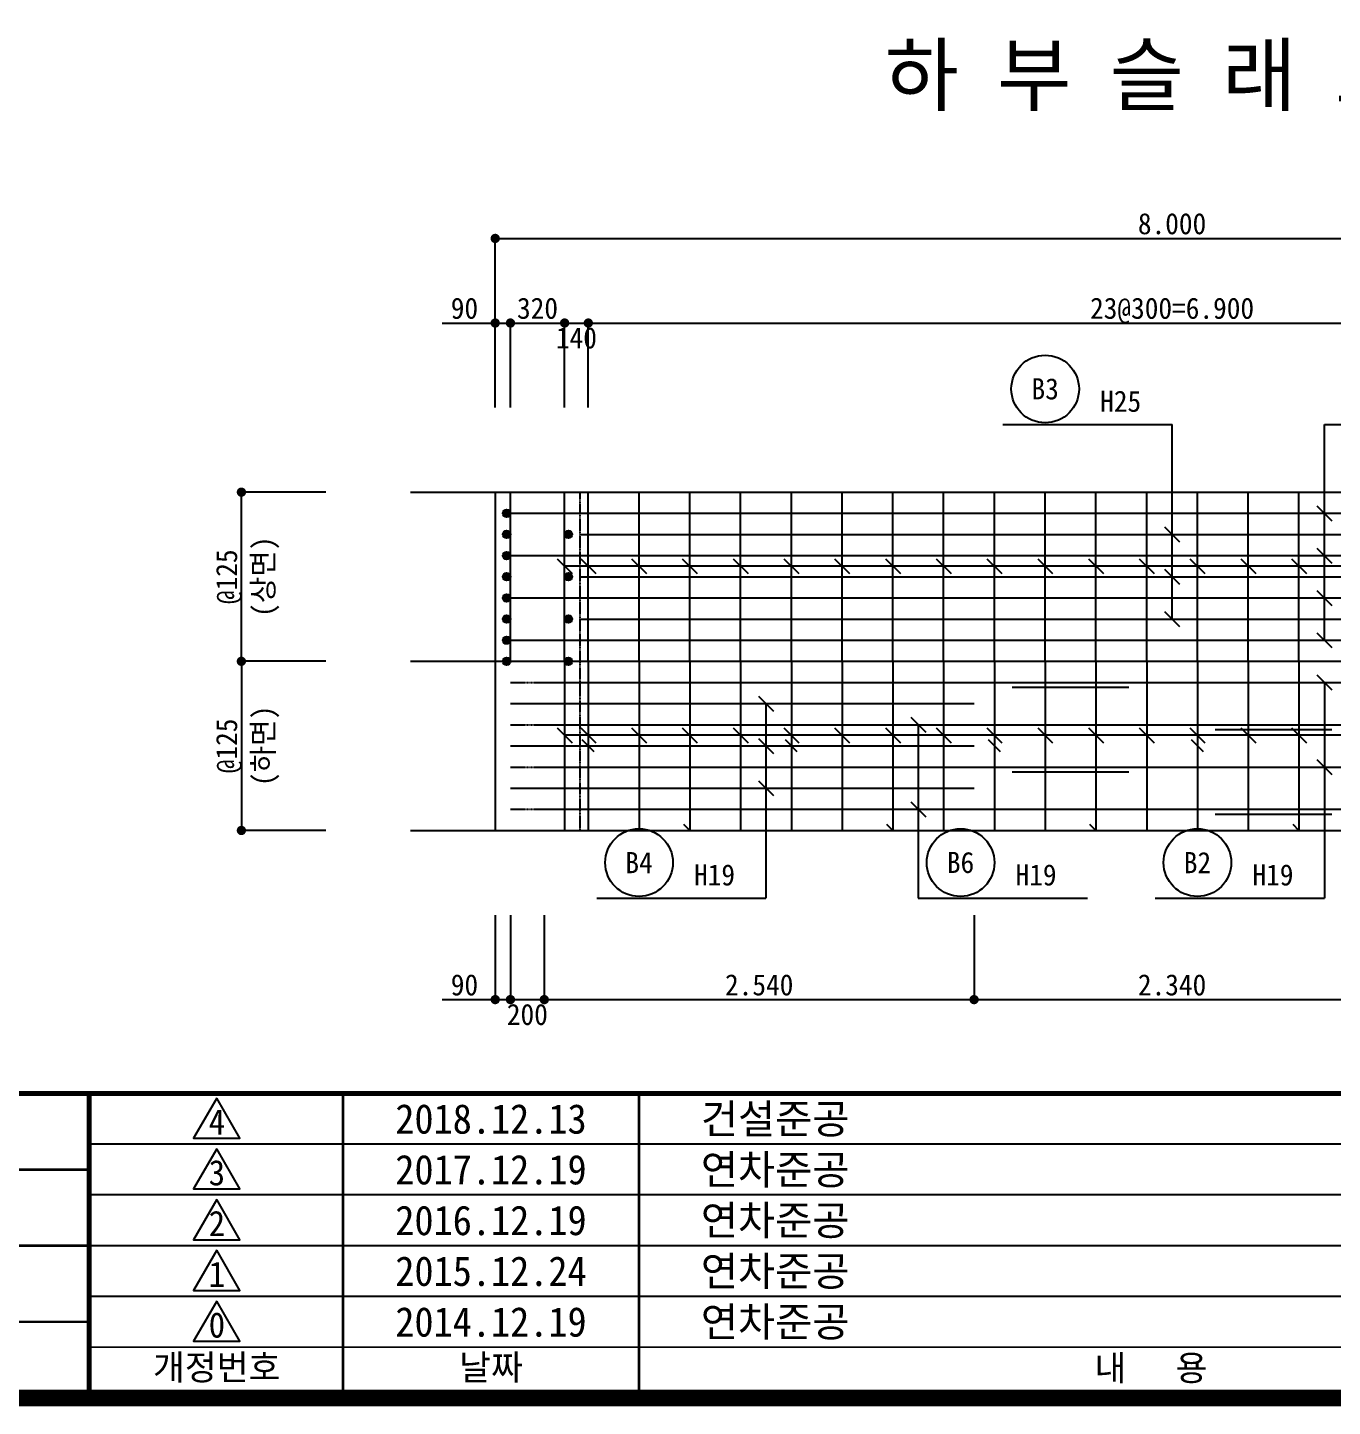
# Model space of a CAD drawing. Header units: millimetres. Extents: x 1330959 to 1373009, y -27555 to 2145.
# Drawn here: x 1345346 to 1353057, y -26605 to -18453 of the extents above; entities that cross this region are included whole.
import ezdxf
from ezdxf.enums import TextEntityAlignment as Align

# ---------------------------------------------------------------- set-up
doc = ezdxf.new("R2010")
doc.units = ezdxf.units.MM
for name, pattern in [('A-CENTR01', [2, 1.25, -0.25, 0.25, -0.25]), ('A-DASHD01', [0.75, 0.5, -0.25]), ('A-HIDDN01', [0.375, 0.25, -0.125])]:
    doc.linetypes.add(name, pattern=pattern)
for name, color, linetype in [('CS-CNTL', 1, 'A-CENTR01'), ('CS-CONC-MAJR', 4, 'Continuous'), ('CS-DIML', 1, 'Continuous'), ('CS-DIMT', 3, 'Continuous'), ('CS-MISC', 3, 'Continuous'), ('CS-RBAR-EREC', 6, 'Continuous'), ('CS-RBAR-MAJR', 6, 'Continuous'), ('CS-SYMB-LIN3', 1, 'Continuous'), ('CS-TEXT', 3, 'Continuous'), ('CX-BORD', 3, 'Continuous'), ('CX-BORD-LIN1', 4, 'Continuous'), ('CX-BORD-LIN2', 3, 'Continuous'), ('CX-BORD-TEX2', 7, 'Continuous'), ('CX-BORD-TEX3', 6, 'Continuous'), ('CZ-TEX1', 6, 'Continuous')]:
    doc.layers.add(name, color=color, linetype=linetype)
doc.styles.add('A_STANDARD', font='DotumChe.ttf')
doc.styles.add('HY울L', font='DotumChe.ttf')
doc.styles.add('TB_TEXT', font='DotumChe.ttf')
doc.styles.add('TB_WMTXT', font='DotumChe.ttf')

# ---------------------------------------------------------------- blocks, each defined once
blk = doc.blocks.new('CXBLKA1-KHCA')
at = {"layer": 'CX-BORD-LIN1', "const_width": 0.4}
blk.add_lwpolyline([(808.146, 1279.539), (648.946, 1279.539), (648.946, 1390.339), (808.146, 1390.339)], close=True, dxfattribs=at)
at = {"layer": 'CX-BORD-LIN1'}
for points, const_width in [([(808.146, 1286.739), (648.946, 1286.739)], 0.12), ([(702.946, 1279.539), (702.946, 1286.739)], 0.12), ([(708.946, 1279.539), (708.946, 1286.739)], 0.06), ([(715.946, 1279.539), (715.946, 1286.739)], 0.06), ([(760.546, 1280.739), (702.946, 1280.739)], 0.04)]:
    blk.add_lwpolyline(points, dxfattribs=dict(at, const_width=const_width))
for points in [[(705.963, 1286.632), (705.414, 1285.682), (706.512, 1285.682)], [(705.963, 1285.432), (705.414, 1284.482), (706.512, 1284.482)], [(705.963, 1284.232), (705.414, 1283.282), (706.512, 1283.282)], [(705.963, 1283.032), (705.414, 1282.082), (706.512, 1282.082)], [(705.963, 1281.832), (705.414, 1280.882), (706.512, 1280.882)]]:
    blk.add_lwpolyline(points, close=True, dxfattribs=at)
at = {"layer": 'CX-BORD-LIN2'}
blk.add_line((760.546, 1285.539), (702.946, 1285.539), dxfattribs=at)
at = {"layer": 'CX-BORD-LIN2', "const_width": 0.06}
for points in [[(702.946, 1284.939), (674.946, 1284.939)], [(702.946, 1283.139), (674.946, 1283.139)], [(702.946, 1281.339), (674.946, 1281.339)]]:
    blk.add_lwpolyline(points, dxfattribs=at)
at = {"layer": 'CX-BORD-LIN2'}
for points in [[(760.546, 1284.339), (702.946, 1284.339)], [(760.546, 1283.139), (702.946, 1283.139)], [(760.546, 1281.939), (702.946, 1281.939)]]:
    blk.add_lwpolyline(points, dxfattribs=at)
at = {"layer": 'CX-BORD-LIN1', "style": 'TB_TEXT'}
for tag, height, p in [('TR_RNUM5', 0.6, (705.967, 1286.067)), ('TR_RDAT5', 0.7, (712.446, 1286.139)), ('TR_DGN5', 0.7, (739.17, 1286.139)), ('TR_CHK5', 0.7, (747.17, 1286.139)), ('TR_APP5', 0.7, (755.17, 1286.139)), ('TR_RNUM4', 0.6, (705.967, 1284.867)), ('TR_RDAT4', 0.7, (712.446, 1284.939)), ('TR_DGN4', 0.7, (739.17, 1284.939)), ('TR_CHK4', 0.7, (747.17, 1284.939)), ('TR_APP4', 0.7, (755.17, 1284.939)), ('TR_RDAT3', 0.7, (712.446, 1283.739)), ('TR_DGN3', 0.7, (739.17, 1283.739)), ('TR_CHK3', 0.7, (747.17, 1283.739)), ('TR_APP3', 0.7, (755.17, 1283.739)), ('TR_RNUM3', 0.6, (705.967, 1283.667)), ('TR_RNUM2', 0.6, (705.967, 1282.467)), ('TR_RDAT2', 0.7, (712.446, 1282.539)), ('TR_DGN2', 0.7, (739.17, 1282.539)), ('TR_CHK2', 0.7, (747.17, 1282.539)), ('TR_APP2', 0.7, (755.17, 1282.539)), ('TR_RNUM1', 0.6, (705.967, 1281.267)), ('TR_RDAT1', 0.7, (712.446, 1281.339)), ('TR_DGN1', 0.7, (739.17, 1281.339)), ('TR_CHK1', 0.7, (747.17, 1281.339)), ('TR_APP1', 0.7, (755.17, 1281.339))]:
    blk.add_attdef(tag, text='', height=height, dxfattribs=at).set_placement(p, align=Align.MIDDLE_CENTER)
for tag, p in [('TR_RCON5', (717.407, 1286.139)), ('TR_RCON4', (717.407, 1284.939)), ('TR_RCON3', (717.407, 1283.739)), ('TR_RCON2', (717.407, 1282.539)), ('TR_RCON1', (717.407, 1281.339))]:
    blk.add_attdef(tag, text='', height=0.7, dxfattribs=at).set_placement(p, align=Align.MIDDLE_LEFT)
at = {"layer": 'CX-BORD-LIN2', "style": 'TB_TEXT'}
blk.add_attdef('TD_VERSION', text='', height=0.6, rotation=90, dxfattribs=at).set_placement((809.046, 1289.142), align=Align.MIDDLE_CENTER)
at = {"layer": 'CX-BORD-TEX2', "style": 'TB_WMTXT'}
for tag, height, p in [('TB_CNAME', 1, (652.015, 1385.906)), ('TB_CSCOP', 0.8, (652.273, 1384.306))]:
    blk.add_attdef(tag, text='', height=height, dxfattribs=at).set_placement(p, align=Align.BOTTOM_LEFT)
at = {"layer": 'CX-BORD-TEX2', "style": 'HY울L'}
for tag, height, p in [('TB_MTITIL', 2, (728.546, 1386.204)), ('TB_STITL', 1.4, (728.546, 1383.204))]:
    blk.add_attdef(tag, text='', height=height, dxfattribs=at).set_placement(p, align=Align.MIDDLE_CENTER)
at = {"layer": 'CX-BORD-TEX3', "style": 'TB_TEXT'}
for s, p in [('개정번호', (705.962, 1280.272)), ('날짜', (712.446, 1280.272)), ('내   용', (728.046, 1280.256))]:
    blk.add_text(s, height=0.6, dxfattribs=at).set_placement(p, align=Align.MIDDLE)
for tag, height, p in [('TD_LNDST', 0.9, (691.946, 1285.839)), ('TD_DSECT', 0.9, (770.046, 1285.839)), ('TD_DDIST', 0.9, (779.846, 1285.839)), ('TD_DNAME_TOP', 0.9, (799.946, 1285.131)), ('TD_DCOMP', 0.9, (691.946, 1284.057)), ('TD_CSECT', 0.9, (770.046, 1284.039)), ('TD_CDIST', 0.9, (779.846, 1284.039)), ('TD_DNAME_MAIN', 0.9, (799.946, 1283.834)), ('TD_HSCAL', 0.9, (773.123, 1282.289)), ('TD_VSCAL', 0.9, (780.318, 1282.289)), ('TD_DNAME_BOT', 0.6, (799.946, 1282.589)), ('TD_CCOMP', 0.9, (691.946, 1282.258)), ('TD_CNAME', 1, (661.946, 1281.058)), ('TD_FIELD', 0.9, (684.946, 1280.564)), ('TD_CSTEP', 0.9, (699.095, 1280.564)), ('TD_DWGCODE', 0.9, (776.346, 1280.497)), ('TD_DWGNO', 0.9, (799.946, 1280.54))]:
    blk.add_attdef(tag, text='', height=height, dxfattribs=at).set_placement(p, align=Align.MIDDLE_CENTER)

msp = doc.modelspace()

# ---------------------------------------------------------------- linework, layer by layer
at = {"layer": 'CS-CNTL', "linetype": 'A-DASHD01'}
for p, q in [((1347609.1, -21199.6), (1356609.1, -21199.6)), ((1347609.1, -22199.6), (1356609.1, -22199.6)), ((1347609.1, -23199.6), (1356609.1, -23199.6))]:
    msp.add_line(p, q, dxfattribs=at)
at = {"layer": 'CS-CONC-MAJR'}
msp.add_line((1348109.1, -21199.6), (1348109.1, -23199.6), dxfattribs=at)
at = {"layer": 'CS-CONC-MAJR', "linetype": 'A-HIDDN01'}
msp.add_line((1348609.1, -21199.6), (1348609.1, -23199.6), dxfattribs=at)
at = {"layer": 'CS-DIML'}
for p, q in [((1348109.1, -20199.6), (1348109.1, -19674.6)), ((1348109.1, -19699.6), (1356109.1, -19699.6)), ((1347796.6, -20199.6), (1348109.1, -20199.6)), ((1348109.1, -20699.6), (1348109.1, -20174.6)), ((1348109.1, -20199.6), (1348199.1, -20199.6)), ((1348199.1, -20699.6), (1348199.1, -20174.6)), ((1348199.1, -20199.6), (1348519.1, -20199.6)), ((1348519.1, -20699.6), (1348519.1, -20174.6)), ((1348519.1, -20199.6), (1348659.1, -20199.6)), ((1348659.1, -20699.6), (1348659.1, -20174.6)), ((1348659.1, -20199.6), (1355559.1, -20199.6)), ((1352109.1, -21949.6), (1352109.1, -20799.6)), ((1353009.1, -22074.6), (1353009.1, -20799.6)), ((1347109.1, -21199.6), (1346584.1, -21199.6)), ((1346609.1, -22199.6), (1346609.1, -21199.6)), ((1356509.1, -21637.1), (1348519.1, -21637.1)), ((1347109.1, -22199.6), (1346584.1, -22199.6)), ((1347109.1, -22199.6), (1346584.1, -22199.6)), ((1346609.1, -22199.6), (1346609.1, -23199.6)), ((1353009.1, -22324.6), (1353009.1, -23599.6)), ((1349709.1, -22449.6), (1349709.1, -23599.6)), ((1350609.1, -22574.6), (1350609.1, -23599.6)), ((1356509.1, -22637.1), (1348519.1, -22637.1)), ((1347109.1, -23199.6), (1346584.1, -23199.6)), ((1348109.1, -23699.6), (1348109.1, -24224.6)), ((1348199.1, -23699.6), (1348199.1, -24224.6)), ((1348399.1, -23699.6), (1348399.1, -24224.6)), ((1350939.1, -23699.6), (1350939.1, -24224.6)), ((1347796.6, -24199.6), (1348109.1, -24199.6)), ((1348109.1, -24199.6), (1348199.1, -24199.6)), ((1348199.1, -24199.6), (1348399.1, -24199.6)), ((1348399.1, -24199.6), (1350939.1, -24199.6)), ((1350939.1, -24199.6), (1353279.1, -24199.6))]:
    msp.add_line(p, q, dxfattribs=at)
at = {"layer": 'CS-MISC'}
for p, q in [((1352964.9, -21280.4), (1353053.3, -21368.8)), ((1352064.9, -21405.4), (1352153.3, -21493.8)), ((1348474.9, -21592.9), (1348563.3, -21681.3)), ((1348614.9, -21592.9), (1348703.3, -21681.3)), ((1348914.9, -21592.9), (1349003.3, -21681.3)), ((1349214.9, -21592.9), (1349303.3, -21681.3)), ((1349514.9, -21592.9), (1349603.3, -21681.3)), ((1349814.9, -21592.9), (1349903.3, -21681.3)), ((1350114.9, -21592.9), (1350203.3, -21681.3)), ((1350414.9, -21592.9), (1350503.3, -21681.3)), ((1350714.9, -21592.9), (1350803.3, -21681.3)), ((1351014.9, -21592.9), (1351103.3, -21681.3)), ((1351314.9, -21592.9), (1351403.3, -21681.3)), ((1351614.9, -21592.9), (1351703.3, -21681.3)), ((1351914.9, -21592.9), (1352003.3, -21681.3)), ((1352214.9, -21592.9), (1352303.3, -21681.3)), ((1352514.9, -21592.9), (1352603.3, -21681.3)), ((1352814.9, -21592.9), (1352903.3, -21681.3)), ((1352964.9, -21530.4), (1353053.3, -21618.8)), ((1352064.9, -21655.4), (1352153.3, -21743.8)), ((1352964.9, -21780.4), (1353053.3, -21868.8)), ((1352064.9, -21905.4), (1352153.3, -21993.8)), ((1352964.9, -22030.4), (1353053.3, -22118.8)), ((1352964.9, -22280.4), (1353053.3, -22368.8)), ((1352964.9, -22280.4), (1353053.3, -22368.8)), ((1349664.9, -22405.4), (1349753.3, -22493.8)), ((1350564.9, -22530.4), (1350653.3, -22618.8)), ((1348474.9, -22592.9), (1348563.3, -22681.3)), ((1348614.9, -22592.9), (1348703.3, -22681.3)), ((1348914.9, -22592.9), (1349003.3, -22681.3)), ((1349214.9, -22592.9), (1349303.3, -22681.3)), ((1349514.9, -22592.9), (1349603.3, -22681.3)), ((1349664.9, -22655.4), (1349753.3, -22743.8)), ((1349814.9, -22592.9), (1349903.3, -22681.3)), ((1350114.9, -22592.9), (1350203.3, -22681.3)), ((1350414.9, -22592.9), (1350503.3, -22681.3)), ((1350714.9, -22592.9), (1350803.3, -22681.3)), ((1351014.9, -22592.9), (1351103.3, -22681.3)), ((1351314.9, -22592.9), (1351403.3, -22681.3)), ((1351614.9, -22592.9), (1351703.3, -22681.3)), ((1351914.9, -22592.9), (1352003.3, -22681.3)), ((1352214.9, -22592.9), (1352303.3, -22681.3)), ((1352514.9, -22592.9), (1352603.3, -22681.3)), ((1352814.9, -22592.9), (1352903.3, -22681.3)), ((1352964.9, -22780.4), (1353053.3, -22868.8)), ((1352964.9, -22780.4), (1353053.3, -22868.8)), ((1349664.9, -22905.4), (1349753.3, -22993.8)), ((1350564.9, -23030.4), (1350653.3, -23118.8))]:
    msp.add_line(p, q, dxfattribs=at)
at = {"layer": 'CS-MISC', "color": 1, "const_width": 27.5}
for points in [[(1348109.1, -19685.8, 1), (1348109.1, -19713.3, 1)], [(1348109.1, -20185.8, 1), (1348109.1, -20213.3, 1)], [(1348199.1, -20185.8, 1), (1348199.1, -20213.3, 1)], [(1348199.1, -20185.8, 1), (1348199.1, -20213.3, 1)], [(1348519.1, -20185.8, 1), (1348519.1, -20213.3, 1)], [(1348519.1, -20185.8, 1), (1348519.1, -20213.3, 1)], [(1348659.1, -20185.8, 1), (1348659.1, -20213.3, 1)], [(1348659.1, -20185.8, 1), (1348659.1, -20213.3, 1)], [(1346609.1, -21185.8, 1), (1346609.1, -21213.3, 1)], [(1346609.1, -22185.8, 1), (1346609.1, -22213.3, 1)], [(1346609.1, -22185.8, 1), (1346609.1, -22213.3, 1)], [(1346609.1, -23185.8, 1), (1346609.1, -23213.3, 1)], [(1348109.1, -24185.8, 1), (1348109.1, -24213.3, 1)], [(1348199.1, -24185.8, 1), (1348199.1, -24213.3, 1)], [(1348199.1, -24185.8, 1), (1348199.1, -24213.3, 1)], [(1348399.1, -24185.8, 1), (1348399.1, -24213.3, 1)], [(1348399.1, -24185.8, 1), (1348399.1, -24213.3, 1)], [(1350939.1, -24185.8, 1), (1350939.1, -24213.3, 1)], [(1350939.1, -24185.8, 1), (1350939.1, -24213.3, 1)]]:
    msp.add_lwpolyline(points, format="xyb", close=True, dxfattribs=at)
at = {"layer": 'CS-RBAR-EREC'}
for p, q in [((1348199.1, -22199.6), (1348199.1, -21199.6)), ((1348519.1, -22199.6), (1348519.1, -21199.6)), ((1348659.1, -22199.6), (1348659.1, -21199.6)), ((1348959.1, -22199.6), (1348959.1, -21199.6)), ((1349259.1, -22199.6), (1349259.1, -21199.6)), ((1349559.1, -22199.6), (1349559.1, -21199.6)), ((1349859.1, -22199.6), (1349859.1, -21199.6)), ((1350159.1, -22199.6), (1350159.1, -21199.6)), ((1350459.1, -22199.6), (1350459.1, -21199.6)), ((1350759.1, -22199.6), (1350759.1, -21199.6)), ((1351059.1, -22199.6), (1351059.1, -21199.6)), ((1351359.1, -22199.6), (1351359.1, -21199.6)), ((1351659.1, -22199.6), (1351659.1, -21199.6)), ((1351959.1, -22199.6), (1351959.1, -21199.6)), ((1352259.1, -22199.6), (1352259.1, -21199.6)), ((1352559.1, -22199.6), (1352559.1, -21199.6)), ((1352859.1, -22199.6), (1352859.1, -21199.6)), ((1348519.1, -22199.6), (1348519.1, -23199.6)), ((1348659.1, -22199.6), (1348659.1, -23199.6)), ((1348959.1, -22199.6), (1348959.1, -23199.6)), ((1349259.1, -22199.6), (1349259.1, -23199.6)), ((1349559.1, -22199.6), (1349559.1, -23199.6)), ((1349859.1, -22199.6), (1349859.1, -23199.6)), ((1350159.1, -22199.6), (1350159.1, -23199.6)), ((1350459.1, -22199.6), (1350459.1, -23199.6)), ((1350759.1, -22199.6), (1350759.1, -23199.6)), ((1351059.1, -22199.6), (1351059.1, -23199.6)), ((1351359.1, -22199.6), (1351359.1, -23199.6)), ((1351659.1, -22199.6), (1351659.1, -23199.6)), ((1351959.1, -22199.6), (1351959.1, -23199.6)), ((1352259.1, -22199.6), (1352259.1, -23199.6)), ((1352559.1, -22199.6), (1352559.1, -23199.6)), ((1352859.1, -22199.6), (1352859.1, -23199.6)), ((1348694.4, -22735), (1348623.7, -22664.2)), ((1349894.4, -22735), (1349823.7, -22664.2)), ((1351094.4, -22735), (1351023.7, -22664.2)), ((1352294.4, -22735), (1352223.7, -22664.2)), ((1349259.1, -23199.6), (1349223.7, -23164.2)), ((1350459.1, -23199.6), (1350423.7, -23164.2)), ((1351659.1, -23199.6), (1351623.7, -23164.2)), ((1352859.1, -23199.6), (1352823.7, -23164.2))]:
    msp.add_line(p, q, dxfattribs=at)
at = {"layer": 'CS-RBAR-MAJR', "linetype": 'Continuous'}
for p, q in [((1348199.1, -21324.6), (1356019.1, -21324.6)), ((1348609.1, -21449.6), (1355609.1, -21449.6)), ((1348199.1, -21574.6), (1356019.1, -21574.6)), ((1348609.1, -21699.6), (1355609.1, -21699.6)), ((1348199.1, -21824.6), (1356019.1, -21824.6)), ((1348609.1, -21949.6), (1355609.1, -21949.6)), ((1348199.1, -22074.6), (1356019.1, -22074.6)), ((1348399.1, -22324.6), (1351854.1, -22324.6)), ((1351164.1, -22324.6), (1355819.1, -22324.6)), ((1351854.1, -22354.6), (1351164.1, -22354.6)), ((1348199.1, -22449.6), (1348399.1, -22449.6)), ((1348399.1, -22449.6), (1350939.1, -22449.6)), ((1348399.1, -22574.6), (1353054.1, -22574.6)), ((1352364.1, -22574.6), (1355819.1, -22574.6)), ((1353054.1, -22604.6), (1352364.1, -22604.6)), ((1348199.1, -22699.6), (1348399.1, -22699.6)), ((1348399.1, -22699.6), (1350939.1, -22699.6)), ((1348399.1, -22824.6), (1351854.1, -22824.6)), ((1351164.1, -22824.6), (1355819.1, -22824.6)), ((1351854.1, -22854.6), (1351164.1, -22854.6)), ((1348199.1, -22949.6), (1348399.1, -22949.6)), ((1348399.1, -22949.6), (1350939.1, -22949.6)), ((1348399.1, -23074.6), (1353054.1, -23074.6)), ((1352364.1, -23074.6), (1355819.1, -23074.6)), ((1353054.1, -23104.6), (1352364.1, -23104.6))]:
    msp.add_line(p, q, dxfattribs=at)
at = {"layer": 'CS-RBAR-MAJR', "linetype": 'A-HIDDN01'}
for p, q in [((1348199.1, -22324.6), (1348399.1, -22324.6)), ((1348199.1, -22574.6), (1348399.1, -22574.6)), ((1348199.1, -22824.6), (1348399.1, -22824.6)), ((1348199.1, -23074.6), (1348399.1, -23074.6))]:
    msp.add_line(p, q, dxfattribs=at)
at = {"layer": 'CS-RBAR-MAJR', "const_width": 22.5}
for points in [[(1348187.8, -21324.6, 1), (1348165.3, -21324.6, 1)], [(1348187.8, -21449.6, 1), (1348165.3, -21449.6, 1)], [(1348552.8, -21449.6, 1), (1348530.3, -21449.6, 1)], [(1348187.8, -21574.6, 1), (1348165.3, -21574.6, 1)], [(1348187.8, -21699.6, 1), (1348165.3, -21699.6, 1)], [(1348552.8, -21699.6, 1), (1348530.3, -21699.6, 1)], [(1348187.8, -21824.6, 1), (1348165.3, -21824.6, 1)], [(1348187.8, -21949.6, 1), (1348165.3, -21949.6, 1)], [(1348552.8, -21949.6, 1), (1348530.3, -21949.6, 1)], [(1348187.8, -22074.6, 1), (1348165.3, -22074.6, 1)], [(1348187.8, -22199.6, 1), (1348165.3, -22199.6, 1)], [(1348552.8, -22199.6, 1), (1348530.3, -22199.6, 1)]]:
    msp.add_lwpolyline(points, format="xyb", close=True, dxfattribs=at)
at = {"layer": 'CS-RBAR-MAJR'}
for centre in [(1348176.6, -21324.6), (1348176.6, -21449.6), (1348541.6, -21449.6), (1348176.6, -21574.6), (1348176.6, -21699.6), (1348541.6, -21699.6), (1348176.6, -21824.6), (1348176.6, -21949.6), (1348541.6, -21949.6), (1348176.6, -22074.6), (1348176.6, -22199.6), (1348541.6, -22199.6)]:
    msp.add_circle(centre, 22.5, dxfattribs=at)
at = {"layer": 'CS-SYMB-LIN3'}
for p, q in [((1351109.1, -20799.6), (1352109.1, -20799.6)), ((1353009.1, -20799.6), (1354009.1, -20799.6)), ((1348709.1, -23599.6), (1349709.1, -23599.6)), ((1350609.1, -23599.6), (1351609.1, -23599.6)), ((1352009.1, -23599.6), (1353009.1, -23599.6))]:
    msp.add_line(p, q, dxfattribs=at)
for centre in [(1351359.1, -20589.6), (1348959.1, -23389.6), (1350859.1, -23389.6), (1352259.1, -23389.6)]:
    msp.add_circle(centre, 200, dxfattribs=at)

# ---------------------------------------------------------------- block references
at = {"layer": 'CX-BORD'}
ref = msp.add_blockref('CXBLKA1-KHCA', (1169972.6, -346439.4), dxfattribs=dict(at, xscale=250, yscale=250, zscale=250))
ref.add_attrib('TR_RCON5', '건설준공', dxfattribs={"layer": 'CX-BORD-LIN1', "height": 175, "style": 'TB_TEXT'}).set_placement((1349324.3, -24904.6), align=Align.MIDDLE_LEFT)
ref.add_attrib('TR_RDAT5', '2018.12.13', dxfattribs={"layer": 'CX-BORD-LIN1', "height": 175, "style": 'TB_TEXT'}).set_placement((1348084.1, -24904.6), align=Align.MIDDLE_CENTER)
ref.add_attrib('TR_RNUM5', '4', dxfattribs={"layer": 'CX-BORD-LIN1', "height": 150, "style": 'TB_TEXT'}).set_placement((1346464.3, -24922.8), align=Align.MIDDLE_CENTER)
ref.add_attrib('TR_RCON4', '연차준공', dxfattribs={"layer": 'CX-BORD-LIN1', "height": 175, "style": 'TB_TEXT'}).set_placement((1349324.3, -25204.6), align=Align.MIDDLE_LEFT)
ref.add_attrib('TR_RDAT4', '2017.12.19', dxfattribs={"layer": 'CX-BORD-LIN1', "height": 175, "style": 'TB_TEXT'}).set_placement((1348084.1, -25204.6), align=Align.MIDDLE_CENTER)
ref.add_attrib('TR_RNUM4', '3', dxfattribs={"layer": 'CX-BORD-LIN1', "height": 150, "style": 'TB_TEXT'}).set_placement((1346464.3, -25222.8), align=Align.MIDDLE_CENTER)
ref.add_attrib('TR_RCON3', '연차준공', dxfattribs={"layer": 'CX-BORD-LIN1', "height": 175, "style": 'TB_TEXT'}).set_placement((1349324.3, -25504.6), align=Align.MIDDLE_LEFT)
ref.add_attrib('TR_RDAT3', '2016.12.19', dxfattribs={"layer": 'CX-BORD-LIN1', "height": 175, "style": 'TB_TEXT'}).set_placement((1348084.1, -25504.6), align=Align.MIDDLE_CENTER)
ref.add_attrib('TR_RNUM3', '2', dxfattribs={"layer": 'CX-BORD-LIN1', "height": 150, "style": 'TB_TEXT'}).set_placement((1346464.3, -25522.8), align=Align.MIDDLE_CENTER)
ref.add_attrib('TR_RCON2', '연차준공', dxfattribs={"layer": 'CX-BORD-LIN1', "height": 175, "style": 'TB_TEXT'}).set_placement((1349324.3, -25804.6), align=Align.MIDDLE_LEFT)
ref.add_attrib('TR_RDAT2', '2015.12.24', dxfattribs={"layer": 'CX-BORD-LIN1', "height": 175, "style": 'TB_TEXT'}).set_placement((1348084.1, -25804.6), align=Align.MIDDLE_CENTER)
ref.add_attrib('TR_RNUM2', '1', dxfattribs={"layer": 'CX-BORD-LIN1', "height": 150, "style": 'TB_TEXT'}).set_placement((1346464.3, -25822.8), align=Align.MIDDLE_CENTER)
ref.add_attrib('TR_RCON1', '연차준공', dxfattribs={"layer": 'CX-BORD-LIN1', "height": 175, "style": 'TB_TEXT'}).set_placement((1349324.3, -26104.6), align=Align.MIDDLE_LEFT)
ref.add_attrib('TR_RDAT1', '2014.12.19', dxfattribs={"layer": 'CX-BORD-LIN1', "height": 175, "style": 'TB_TEXT'}).set_placement((1348084.1, -26104.6), align=Align.MIDDLE_CENTER)
ref.add_attrib('TR_RNUM1', '0', dxfattribs={"layer": 'CX-BORD-LIN1', "height": 150, "style": 'TB_TEXT'}).set_placement((1346464.3, -26122.8), align=Align.MIDDLE_CENTER)

# ---------------------------------------------------------------- texts
at = {"layer": 'CS-DIMT', "style": 'A_STANDARD'}
for s, p in [('8.000', (1352109.1, -19674.6)), ('320', (1348359.1, -20174.6)), ('23@300=6.900', (1352109.1, -20174.6)), ('140', (1348589.1, -20349.6)), ('2.540', (1349669.1, -24174.6)), ('2.340', (1352109.1, -24174.6)), ('200', (1348299.1, -24349.6))]:
    msp.add_text(s, height=125, dxfattribs=at).set_placement(p, align=Align.CENTER)
for p in [(1347846.6, -20174.6), (1347846.6, -24174.6)]:
    msp.add_text('90', height=125, dxfattribs=at).set_placement(p)
for s, p in [('(상면)', (1346799.6, -21699.6)), ('@125', (1346584.1, -21699.6)), ('(하면)', (1346799.6, -22699.6)), ('@125', (1346584.1, -22699.6))]:
    msp.add_text(s, height=125, rotation=90, dxfattribs=at).set_placement(p, align=Align.CENTER)
at = {"layer": 'CS-TEXT', "style": 'A_STANDARD'}
for s, p in [('B3', (1351359.1, -20589.6)), ('B4', (1348959.1, -23389.6)), ('B6', (1350859.1, -23389.6)), ('B2', (1352259.1, -23389.6))]:
    msp.add_text(s, height=125, dxfattribs=at).set_placement(p, align=Align.MIDDLE)
for s, p in [('H25', (1351684.1, -20724.6)), ('H19', (1349284.1, -23524.6)), ('H19', (1351184.1, -23524.6)), ('H19', (1352584.1, -23524.6))]:
    msp.add_text(s, height=125, dxfattribs=at).set_placement(p)
at = {"layer": 'CZ-TEX1', "style": 'A_STANDARD'}
msp.add_text('하 부 슬 래 브', height=350, dxfattribs=at).set_placement((1351960.3, -18908.3), align=Align.CENTER)

doc.saveas('drawing.dxf')
